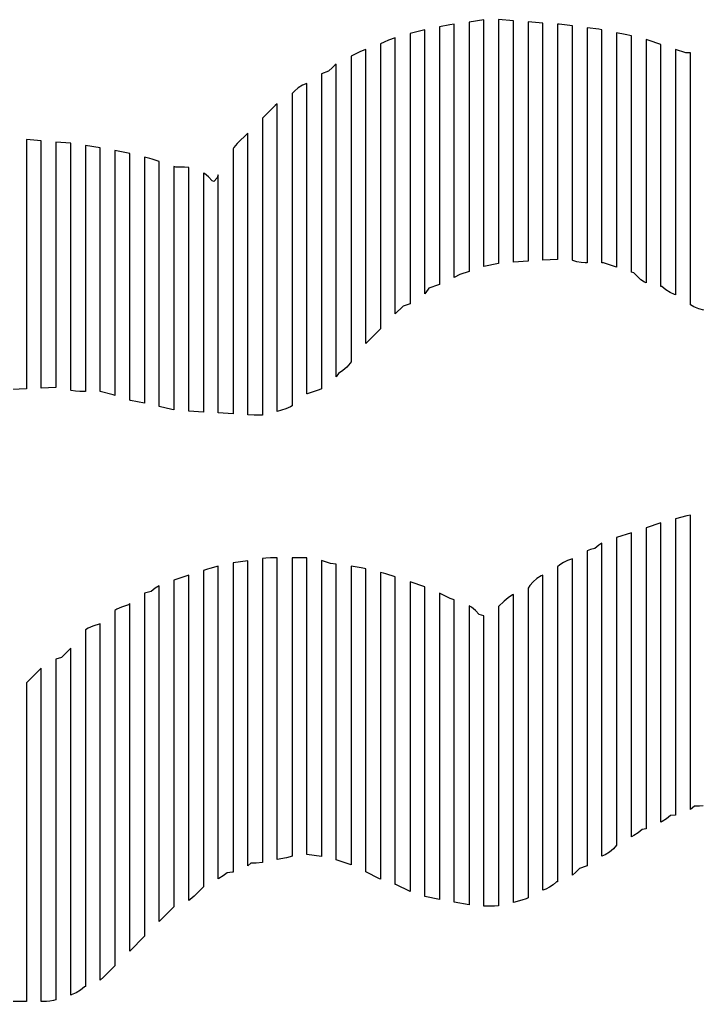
# Model space of a CAD drawing. Extents: x -6 to 1890, y -8 to 898.
# Drawn here: x 363.7 to 548.8, y 59.4 to 325.7 of the extents above; entities that cross this region are included whole.
import ezdxf

# ---------------------------------------------------------------- set-up
doc = ezdxf.new("R2010")
doc.units = 0
doc.layers.add('PECAS_2D', color=3, linetype='Continuous')

msp = doc.modelspace()

# ---------------------------------------------------------------- linework, layer by layer
at = {"layer": 'PECAS_2D'}
for points in [[(549.245, 246.945), (547.847, 247.278), (546.511, 247.831), (545.578, 248.405), (545.578, 253.563), (545.578, 254.852), (545.578, 256.141), (545.578, 257.431), (545.578, 258.72), (545.578, 260.009), (545.578, 261.298), (545.578, 294.821), (545.578, 296.111), (545.578, 297.4), (545.578, 298.689), (545.578, 299.979), (545.578, 301.268), (545.578, 302.557), (545.578, 303.846), (545.578, 305.136), (545.578, 306.425), (545.578, 307.715), (545.578, 309.004), (545.578, 310.293), (545.578, 311.583), (545.578, 316.74), (544.372, 316.74), (541.578, 317.671), (541.578, 313.755), (541.578, 312.449), (541.578, 311.144), (541.578, 309.838), (541.578, 308.533), (541.578, 307.227), (541.578, 305.922), (541.578, 304.616), (541.578, 303.311), (541.578, 302.005), (541.578, 300.7), (541.578, 299.394), (541.578, 298.089), (541.578, 296.783), (541.578, 295.478), (541.578, 262.84), (541.578, 261.535), (541.578, 260.229), (541.578, 258.924), (541.578, 257.618), (541.578, 256.313), (541.578, 255.007), (541.578, 251.091), (541.31, 251.18), (540.051, 251.708), (538.88, 252.422), (537.834, 253.298), (537.578, 253.308), (537.578, 257.172), (537.578, 258.461), (537.578, 259.749), (537.578, 261.037), (537.578, 262.325), (537.578, 264.901), (537.578, 297.106), (537.578, 298.394), (537.578, 299.682), (537.578, 300.97), (537.578, 302.258), (537.578, 304.835), (537.578, 306.123), (537.578, 307.411), (537.578, 308.699), (537.578, 309.987), (537.578, 311.275), (537.578, 312.564), (537.578, 313.852), (537.578, 315.14), (537.578, 319.004), (534.139, 320.151), (533.578, 320.314), (533.578, 316.432), (533.578, 315.138), (533.578, 313.844), (533.578, 312.55), (533.578, 311.256), (533.578, 309.962), (533.578, 308.668), (533.578, 307.374), (533.578, 306.08), (533.578, 304.786), (533.578, 303.492), (533.578, 302.198), (533.578, 300.904), (533.578, 299.61), (533.578, 298.316), (533.578, 265.965), (533.578, 264.671), (533.578, 263.377), (533.578, 262.083), (533.578, 260.789), (533.578, 259.495), (533.578, 258.201), (533.578, 254.319), (533.163, 254.525), (532.171, 255.189), (531.29, 255.964), (530.224, 257.03), (529.578, 257.245), (529.578, 259.808), (529.578, 261.09), (529.578, 262.371), (529.578, 263.653), (529.578, 264.934), (529.578, 266.215), (529.578, 267.497), (529.578, 299.534), (529.578, 300.815), (529.578, 302.097), (529.578, 303.378), (529.578, 304.66), (529.578, 305.941), (529.578, 307.222), (529.578, 308.504), (529.578, 309.785), (529.578, 311.067), (529.578, 312.348), (529.578, 313.63), (529.578, 314.911), (529.578, 316.193), (529.578, 317.474), (529.578, 321.319), (527.876, 321.734), (525.578, 322.193), (525.578, 317), (525.578, 315.702), (525.578, 314.404), (525.578, 313.105), (525.578, 311.807), (525.578, 310.509), (525.578, 309.211), (525.578, 307.912), (525.578, 306.614), (525.578, 305.316), (525.578, 304.018), (525.578, 302.719), (525.578, 301.421), (525.578, 267.666), (525.578, 266.368), (525.578, 265.07), (525.578, 263.772), (525.578, 262.473), (525.578, 261.175), (525.578, 258.579), (522.029, 259.762), (521.578, 259.762), (521.578, 262.342), (521.578, 263.633), (521.578, 264.923), (521.578, 266.214), (521.578, 267.504), (521.578, 268.795), (521.578, 272.666), (521.578, 302.346), (521.578, 303.637), (521.578, 304.927), (521.578, 306.217), (521.578, 307.508), (521.578, 308.798), (521.578, 310.089), (521.578, 311.379), (521.578, 312.67), (521.578, 313.96), (521.578, 315.25), (521.578, 316.541), (521.578, 317.831), (521.578, 319.122), (521.578, 322.993), (520.757, 323.133), (517.578, 323.53), (517.578, 319.626), (517.578, 318.324), (517.578, 317.023), (517.578, 315.722), (517.578, 314.42), (517.578, 313.119), (517.578, 311.817), (517.578, 310.516), (517.578, 309.215), (517.578, 307.913), (517.578, 306.612), (517.578, 305.31), (517.578, 304.009), (517.578, 302.708), (517.578, 268.871), (517.578, 267.57), (517.578, 266.269), (517.578, 264.967), (517.578, 263.666), (517.578, 259.762), (517.043, 259.762), (515.921, 259.831), (514.808, 260.04), (513.729, 260.386), (513.578, 260.456), (513.578, 264.349), (513.578, 265.646), (513.578, 266.944), (513.578, 268.241), (513.578, 269.538), (513.578, 270.836), (513.578, 303.271), (513.578, 304.569), (513.578, 305.866), (513.578, 307.164), (513.578, 308.461), (513.578, 309.758), (513.578, 311.056), (513.578, 312.353), (513.578, 313.651), (513.578, 314.948), (513.578, 316.245), (513.578, 317.543), (513.578, 318.84), (513.578, 320.138), (513.578, 324.03), (509.985, 324.469), (509.578, 324.5), (509.578, 320.592), (509.578, 319.29), (509.578, 317.987), (509.578, 316.685), (509.578, 315.382), (509.578, 314.08), (509.578, 312.777), (509.578, 311.475), (509.578, 310.172), (509.578, 308.869), (509.578, 307.567), (509.578, 306.264), (509.578, 304.962), (509.578, 303.659), (509.578, 271.096), (509.578, 269.793), (509.578, 268.491), (509.578, 267.188), (509.578, 265.886), (509.578, 264.583), (509.578, 260.675), (505.578, 260.44), (505.578, 264.302), (505.578, 265.589), (505.578, 266.877), (505.578, 268.164), (505.578, 269.452), (505.578, 270.739), (505.578, 302.923), (505.578, 304.21), (505.578, 305.497), (505.578, 306.785), (505.578, 308.072), (505.578, 309.359), (505.578, 310.647), (505.578, 311.934), (505.578, 313.222), (505.578, 314.509), (505.578, 315.796), (505.578, 317.084), (505.578, 318.371), (505.578, 319.658), (505.578, 324.808), (501.578, 325.115), (501.578, 319.923), (501.578, 318.624), (501.578, 317.326), (501.578, 316.028), (501.578, 314.73), (501.578, 313.431), (501.578, 312.133), (501.578, 310.835), (501.578, 309.537), (501.578, 308.239), (501.578, 306.94), (501.578, 305.642), (501.578, 304.344), (501.578, 303.046), (501.578, 270.59), (501.578, 269.292), (501.578, 267.994), (501.578, 266.696), (501.578, 265.398), (501.578, 260.205), (497.578, 259.969), (497.578, 265.103), (497.578, 266.386), (497.578, 267.67), (497.578, 268.953), (497.578, 270.237), (497.578, 271.52), (497.578, 303.605), (497.578, 304.889), (497.578, 306.172), (497.578, 308.739), (497.578, 310.022), (497.578, 311.306), (497.578, 312.589), (497.578, 313.872), (497.578, 315.156), (497.578, 316.439), (497.578, 317.723), (497.578, 319.006), (497.578, 320.289), (497.578, 325.423), (493.578, 325.731), (493.578, 320.539), (493.578, 319.242), (493.578, 317.944), (493.578, 316.646), (493.578, 315.348), (493.578, 314.05), (493.578, 312.753), (493.578, 311.455), (493.578, 310.157), (493.578, 308.859), (493.578, 307.561), (493.578, 306.263), (493.578, 304.966), (493.578, 303.668), (493.578, 269.924), (493.578, 268.627), (493.578, 267.329), (493.578, 266.031), (493.578, 264.733), (493.578, 263.435), (493.578, 259.542), (489.578, 258.732), (489.578, 262.592), (489.578, 263.879), (489.578, 265.166), (489.578, 266.453), (489.578, 267.74), (489.578, 269.027), (489.578, 271.601), (489.578, 303.773), (489.578, 305.06), (489.578, 306.347), (489.578, 307.634), (489.578, 308.921), (489.578, 310.207), (489.578, 311.494), (489.578, 312.781), (489.578, 314.068), (489.578, 315.355), (489.578, 316.642), (489.578, 317.929), (489.578, 319.216), (489.578, 320.503), (489.578, 325.65), (485.578, 325.079), (485.578, 319.873), (485.578, 318.571), (485.578, 317.269), (485.578, 315.968), (485.578, 314.666), (485.578, 313.365), (485.578, 312.063), (485.578, 310.762), (485.578, 309.46), (485.578, 308.159), (485.578, 306.857), (485.578, 305.556), (485.578, 304.254), (485.578, 302.952), (485.578, 301.651), (485.578, 267.811), (485.578, 266.509), (485.578, 265.208), (485.578, 263.906), (485.578, 262.605), (485.578, 261.303), (485.578, 257.398), (483.048, 256.555), (481.578, 255.82), (481.578, 261.004), (481.578, 262.3), (481.578, 263.596), (481.578, 264.892), (481.578, 266.188), (481.578, 268.78), (481.578, 302.476), (481.578, 303.772), (481.578, 305.068), (481.578, 306.363), (481.578, 307.659), (481.578, 308.955), (481.578, 310.251), (481.578, 311.547), (481.578, 312.843), (481.578, 314.139), (481.578, 315.435), (481.578, 316.731), (481.578, 318.027), (481.578, 319.323), (481.578, 324.507), (480.358, 324.319), (477.578, 323.763), (477.578, 318.587), (477.578, 317.294), (477.578, 316), (477.578, 314.706), (477.578, 313.412), (477.578, 312.118), (477.578, 310.824), (477.578, 309.531), (477.578, 308.237), (477.578, 306.943), (477.578, 305.649), (477.578, 304.355), (477.578, 303.061), (477.578, 301.768), (477.578, 300.474), (477.578, 265.54), (477.578, 264.246), (477.578, 262.952), (477.578, 261.658), (477.578, 260.365), (477.578, 259.071), (477.578, 253.895), (477.264, 253.765), (474.629, 252.887), (473.898, 251.75), (473.578, 251.387), (473.578, 256.592), (473.578, 257.893), (473.578, 259.194), (473.578, 260.496), (473.578, 261.797), (473.578, 263.098), (473.578, 299.533), (473.578, 300.834), (473.578, 302.135), (473.578, 303.436), (473.578, 304.738), (473.578, 306.039), (473.578, 307.34), (473.578, 308.641), (473.578, 309.943), (473.578, 311.244), (473.578, 312.545), (473.578, 313.846), (473.578, 315.148), (473.578, 316.449), (473.578, 317.75), (473.578, 322.955), (469.578, 321.958), (469.578, 315.525), (469.578, 314.238), (469.578, 312.952), (469.578, 311.665), (469.578, 310.379), (469.578, 307.806), (469.578, 306.519), (469.578, 305.232), (469.578, 303.946), (469.578, 302.659), (469.578, 301.373), (469.578, 300.086), (469.578, 298.8), (469.578, 260.203), (469.578, 258.916), (469.578, 257.63), (469.578, 256.343), (469.578, 255.057), (469.578, 253.77), (469.578, 248.624), (467.669, 247.982), (465.578, 245.891), (465.578, 251.054), (465.578, 252.345), (465.578, 253.636), (465.578, 254.927), (465.578, 256.218), (465.578, 257.508), (465.578, 297.524), (465.578, 298.815), (465.578, 300.106), (465.578, 301.397), (465.578, 302.687), (465.578, 303.978), (465.578, 305.269), (465.578, 306.56), (465.578, 307.851), (465.578, 309.141), (465.578, 310.432), (465.578, 311.723), (465.578, 313.014), (465.578, 314.305), (465.578, 320.759), (463.753, 320.151), (462.561, 319.657), (461.578, 319.165), (461.578, 312.726), (461.578, 311.438), (461.578, 310.15), (461.578, 308.862), (461.578, 307.574), (461.578, 306.286), (461.578, 304.998), (461.578, 303.71), (461.578, 302.423), (461.578, 301.135), (461.578, 299.847), (461.578, 298.559), (461.578, 297.271), (461.578, 295.983), (461.578, 294.695), (461.578, 254.77), (461.578, 253.482), (461.578, 252.194), (461.578, 250.906), (461.578, 249.618), (461.578, 248.331), (461.578, 247.043), (461.578, 241.891), (457.578, 237.891), (457.578, 243.037), (457.578, 244.324), (457.578, 245.611), (457.578, 246.897), (457.578, 248.184), (457.578, 249.471), (457.578, 250.757), (457.578, 293.216), (457.578, 294.502), (457.578, 295.789), (457.578, 297.075), (457.578, 298.362), (457.578, 299.649), (457.578, 300.935), (457.578, 302.222), (457.578, 303.509), (457.578, 304.795), (457.578, 306.082), (457.578, 307.368), (457.578, 308.655), (457.578, 311.228), (457.578, 317.661), (457.29, 317.565), (456.098, 317.072), (453.578, 315.812), (453.578, 309.336), (453.578, 308.041), (453.578, 306.745), (453.578, 305.45), (453.578, 304.155), (453.578, 302.86), (453.578, 301.565), (453.578, 300.27), (453.578, 298.974), (453.578, 297.679), (453.578, 296.384), (453.578, 295.089), (453.578, 293.794), (453.578, 292.499), (453.578, 291.203), (453.578, 247.168), (453.578, 245.873), (453.578, 244.577), (453.578, 243.282), (453.578, 241.987), (453.578, 240.692), (453.578, 239.397), (453.578, 232.921), (453.357, 232.554), (452.434, 231.455), (451.349, 230.514), (450.146, 229.764), (449.578, 228.849), (449.578, 235.273), (449.578, 236.558), (449.578, 237.842), (449.578, 239.127), (449.578, 240.412), (449.578, 241.697), (449.578, 242.981), (449.578, 287.947), (449.578, 289.232), (449.578, 290.517), (449.578, 291.802), (449.578, 293.086), (449.578, 294.371), (449.578, 295.656), (449.578, 296.941), (449.578, 298.225), (449.578, 299.51), (449.578, 300.795), (449.578, 302.08), (449.578, 303.364), (449.578, 304.649), (449.578, 305.934), (449.578, 307.219), (449.578, 313.642), (449.288, 313.433), (448.563, 312.782), (447.497, 311.716), (445.578, 311.07), (445.578, 304.595), (445.578, 303.3), (445.578, 302.004), (445.578, 300.709), (445.578, 299.414), (445.578, 298.119), (445.578, 296.824), (445.578, 295.529), (445.578, 294.234), (445.578, 292.939), (445.578, 291.644), (445.578, 290.348), (445.578, 289.053), (445.578, 287.758), (445.578, 286.463), (445.578, 285.168), (445.578, 238.544), (445.578, 237.248), (445.578, 235.953), (445.578, 234.658), (445.578, 233.363), (445.578, 232.068), (445.578, 230.773), (445.578, 225.592), (444.949, 225.328), (441.685, 224.24), (441.578, 224.187), (441.578, 228.075), (441.578, 229.371), (441.578, 230.667), (441.578, 231.964), (441.578, 233.26), (441.578, 234.556), (441.578, 282.514), (441.578, 283.81), (441.578, 285.106), (441.578, 286.402), (441.578, 287.698), (441.578, 288.994), (441.578, 290.291), (441.578, 291.587), (441.578, 292.883), (441.578, 294.179), (441.578, 295.475), (441.578, 296.771), (441.578, 298.068), (441.578, 299.364), (441.578, 300.66), (441.578, 301.956), (441.578, 308.437), (440.447, 307.952), (439.269, 307.218), (438.222, 306.319), (437.578, 305.675), (437.578, 299.157), (437.578, 297.853), (437.578, 296.55), (437.578, 295.246), (437.578, 293.942), (437.578, 292.639), (437.578, 291.335), (437.578, 290.032), (437.578, 288.728), (437.578, 287.424), (437.578, 286.121), (437.578, 284.817), (437.578, 283.514), (437.578, 282.21), (437.578, 280.906), (437.578, 279.603), (437.578, 278.299), (437.578, 232.673), (437.578, 231.369), (437.578, 230.065), (437.578, 228.762), (437.578, 227.458), (437.578, 226.155), (437.578, 220.94), (437.193, 220.702), (435.901, 220.158), (433.578, 219.383), (433.578, 223.239), (433.578, 224.524), (433.578, 225.809), (433.578, 227.094), (433.578, 228.379), (433.578, 229.664), (433.578, 230.949), (433.578, 274.642), (433.578, 275.927), (433.578, 277.212), (433.578, 278.497), (433.578, 279.782), (433.578, 281.068), (433.578, 282.353), (433.578, 283.638), (433.578, 284.923), (433.578, 286.208), (433.578, 287.493), (433.578, 288.778), (433.578, 290.063), (433.578, 291.348), (433.578, 292.633), (433.578, 293.918), (433.578, 295.203), (433.578, 302.914), (433.051, 302.441), (429.578, 298.968), (429.578, 291.173), (429.578, 289.874), (429.578, 288.574), (429.578, 287.275), (429.578, 285.976), (429.578, 284.677), (429.578, 283.378), (429.578, 282.079), (429.578, 280.78), (429.578, 279.481), (429.578, 278.181), (429.578, 276.882), (429.578, 275.583), (429.578, 274.284), (429.578, 272.985), (429.578, 271.686), (429.578, 270.387), (429.578, 228.814), (429.578, 227.515), (429.578, 226.216), (429.578, 224.917), (429.578, 223.618), (429.578, 222.319), (429.578, 218.421), (429.145, 218.398), (427.853, 218.398), (427.285, 218.416), (425.578, 218.522), (425.578, 222.409), (425.578, 223.705), (425.578, 225.001), (425.578, 226.296), (425.578, 227.592), (425.578, 265.167), (425.578, 266.463), (425.578, 267.758), (425.578, 269.054), (425.578, 270.35), (425.578, 271.645), (425.578, 272.941), (425.578, 274.237), (425.578, 275.532), (425.578, 276.828), (425.578, 278.124), (425.578, 279.419), (425.578, 280.715), (425.578, 282.011), (425.578, 283.306), (425.578, 284.602), (425.578, 285.898), (425.578, 287.193), (425.578, 294.968), (422.711, 292.1), (421.811, 291.053), (421.578, 290.678), (421.578, 281.69), (421.578, 280.406), (421.578, 279.122), (421.578, 277.838), (421.578, 276.554), (421.578, 275.27), (421.578, 273.986), (421.578, 272.702), (421.578, 271.418), (421.578, 270.134), (421.578, 268.85), (421.578, 267.566), (421.578, 266.282), (421.578, 264.998), (421.578, 263.714), (421.578, 262.43), (421.578, 261.146), (421.578, 259.862), (421.578, 227.761), (421.578, 226.477), (421.578, 225.193), (421.578, 223.909), (421.578, 222.625), (421.578, 218.772), (417.578, 219.022), (417.578, 221.606), (417.578, 222.898), (417.578, 224.19), (417.578, 225.482), (417.578, 226.774), (417.578, 228.066), (417.578, 257.78), (417.578, 259.072), (417.578, 260.364), (417.578, 261.656), (417.578, 262.948), (417.578, 264.24), (417.578, 265.531), (417.578, 266.823), (417.578, 268.115), (417.578, 269.407), (417.578, 270.699), (417.578, 271.991), (417.578, 273.283), (417.578, 274.575), (417.578, 275.867), (417.578, 277.159), (417.578, 283.618), (417.314, 282.825), (416.346, 281.858), (415.964, 281.986), (414.898, 283.052), (413.827, 283.969), (413.578, 284.122), (413.578, 277.637), (413.578, 276.34), (413.578, 275.043), (413.578, 273.746), (413.578, 272.449), (413.578, 271.152), (413.578, 269.855), (413.578, 268.558), (413.578, 267.261), (413.578, 265.964), (413.578, 264.667), (413.578, 263.37), (413.578, 262.073), (413.578, 260.776), (413.578, 259.479), (413.578, 228.351), (413.578, 227.054), (413.578, 225.757), (413.578, 224.46), (413.578, 223.163), (413.578, 221.866), (413.578, 219.272), (409.578, 219.522), (409.578, 222.115), (409.578, 223.411), (409.578, 224.707), (409.578, 226.004), (409.578, 227.3), (409.578, 228.596), (409.578, 261.002), (409.578, 262.298), (409.578, 263.595), (409.578, 264.891), (409.578, 266.187), (409.578, 267.483), (409.578, 268.779), (409.578, 270.076), (409.578, 271.372), (409.578, 272.668), (409.578, 273.964), (409.578, 275.261), (409.578, 276.557), (409.578, 277.853), (409.578, 279.149), (409.578, 285.631), (408.463, 285.717), (406.062, 285.717), (405.578, 285.879), (405.578, 280.701), (405.578, 279.407), (405.578, 278.113), (405.578, 276.818), (405.578, 275.524), (405.578, 274.23), (405.578, 272.935), (405.578, 271.641), (405.578, 270.347), (405.578, 269.052), (405.578, 267.758), (405.578, 266.464), (405.578, 265.169), (405.578, 263.875), (405.578, 262.58), (405.578, 230.222), (405.578, 228.928), (405.578, 227.633), (405.578, 226.339), (405.578, 225.045), (405.578, 223.75), (405.578, 222.456), (405.578, 219.867), (404.964, 219.962), (401.578, 220.809), (401.578, 223.413), (401.578, 224.715), (401.578, 226.017), (401.578, 227.319), (401.578, 228.621), (401.578, 229.923), (401.578, 231.225), (401.578, 263.776), (401.578, 265.078), (401.578, 266.38), (401.578, 267.682), (401.578, 268.984), (401.578, 270.286), (401.578, 271.588), (401.578, 272.89), (401.578, 274.192), (401.578, 275.494), (401.578, 276.796), (401.578, 278.098), (401.578, 279.4), (401.578, 280.702), (401.578, 282.004), (401.578, 287.212), (399.708, 287.835), (399.037, 288.031), (397.578, 288.395), (397.578, 283.264), (397.578, 281.981), (397.578, 280.698), (397.578, 279.416), (397.578, 278.133), (397.578, 276.85), (397.578, 275.567), (397.578, 274.284), (397.578, 273.001), (397.578, 271.718), (397.578, 270.436), (397.578, 269.153), (397.578, 267.87), (397.578, 266.587), (397.578, 265.304), (397.578, 264.021), (397.578, 230.667), (397.578, 229.385), (397.578, 228.102), (397.578, 226.819), (397.578, 225.536), (397.578, 224.253), (397.578, 221.688), (393.753, 222.453), (393.578, 222.499), (393.578, 225.072), (393.578, 226.358), (393.578, 227.644), (393.578, 228.931), (393.578, 230.217), (393.578, 231.503), (393.578, 264.948), (393.578, 266.234), (393.578, 267.521), (393.578, 268.807), (393.578, 270.093), (393.578, 271.38), (393.578, 272.666), (393.578, 273.952), (393.578, 275.239), (393.578, 276.525), (393.578, 277.811), (393.578, 279.098), (393.578, 280.384), (393.578, 281.67), (393.578, 282.957), (393.578, 284.243), (393.578, 289.388), (389.578, 290.192), (389.578, 284.982), (389.578, 283.68), (389.578, 282.377), (389.578, 281.075), (389.578, 279.772), (389.578, 278.47), (389.578, 277.168), (389.578, 275.865), (389.578, 274.563), (389.578, 273.261), (389.578, 271.958), (389.578, 270.656), (389.578, 269.353), (389.578, 268.051), (389.578, 266.749), (389.578, 265.446), (389.578, 232.887), (389.578, 231.584), (389.578, 230.282), (389.578, 228.98), (389.578, 227.677), (389.578, 226.375), (389.578, 223.77), (389.113, 223.925), (385.578, 224.809), (385.578, 227.403), (385.578, 228.699), (385.578, 229.996), (385.578, 231.293), (385.578, 232.59), (385.578, 233.887), (385.578, 241.668), (385.578, 267.606), (385.578, 268.903), (385.578, 270.2), (385.578, 271.496), (385.578, 272.793), (385.578, 274.09), (385.578, 275.387), (385.578, 276.684), (385.578, 277.981), (385.578, 279.278), (385.578, 280.575), (385.578, 281.871), (385.578, 283.168), (385.578, 284.465), (385.578, 285.762), (385.578, 287.059), (385.578, 290.95), (381.578, 291.616), (381.578, 287.765), (381.578, 286.481), (381.578, 285.197), (381.578, 283.914), (381.578, 282.63), (381.578, 281.346), (381.578, 280.062), (381.578, 278.779), (381.578, 277.495), (381.578, 276.211), (381.578, 274.927), (381.578, 273.644), (381.578, 272.36), (381.578, 271.076), (381.578, 269.792), (381.578, 268.509), (381.578, 235.131), (381.578, 233.847), (381.578, 232.564), (381.578, 231.28), (381.578, 229.996), (381.578, 228.712), (381.578, 224.861), (380.026, 224.861), (378.879, 224.934), (377.741, 225.153), (377.578, 225.206), (377.578, 229.071), (377.578, 230.36), (377.578, 231.648), (377.578, 232.936), (377.578, 234.225), (377.578, 235.513), (377.578, 269.01), (377.578, 270.298), (377.578, 271.587), (377.578, 272.875), (377.578, 274.163), (377.578, 275.452), (377.578, 276.74), (377.578, 278.029), (377.578, 279.317), (377.578, 280.605), (377.578, 281.894), (377.578, 283.182), (377.578, 284.47), (377.578, 285.759), (377.578, 287.047), (377.578, 288.335), (377.578, 292.2), (373.578, 292.534), (373.578, 288.615), (373.578, 287.309), (373.578, 286.003), (373.578, 284.697), (373.578, 283.391), (373.578, 282.085), (373.578, 280.779), (373.578, 279.472), (373.578, 278.166), (373.578, 276.86), (373.578, 275.554), (373.578, 274.248), (373.578, 272.942), (373.578, 271.636), (373.578, 270.329), (373.578, 269.023), (373.578, 236.37), (373.578, 235.064), (373.578, 233.758), (373.578, 232.452), (373.578, 231.145), (373.578, 229.839), (373.578, 225.921), (369.578, 225.747), (369.578, 229.619), (369.578, 230.91), (369.578, 232.201), (369.578, 233.492), (369.578, 234.782), (369.578, 236.073), (369.578, 268.342), (369.578, 269.633), (369.578, 270.924), (369.578, 272.215), (369.578, 273.505), (369.578, 274.796), (369.578, 276.087), (369.578, 277.378), (369.578, 278.669), (369.578, 279.959), (369.578, 281.25), (369.578, 282.541), (369.578, 283.832), (369.578, 285.122), (369.578, 286.413), (369.578, 287.704), (369.578, 288.995), (369.578, 292.867), (365.578, 293.2), (365.578, 289.299), (365.578, 287.998), (365.578, 286.698), (365.578, 285.397), (365.578, 284.097), (365.578, 282.796), (365.578, 281.496), (365.578, 280.195), (365.578, 278.895), (365.578, 277.594), (365.578, 276.294), (365.578, 274.993), (365.578, 273.693), (365.578, 272.392), (365.578, 271.091), (365.578, 269.791), (365.578, 235.977), (365.578, 234.677), (365.578, 233.376), (365.578, 232.076), (365.578, 230.775), (365.578, 229.475), (365.578, 225.573), (361.578, 225.399)], [(549.039, 112.456), (548.065, 112.404), (546.663, 112.404), (545.578, 111.501), (545.578, 115.361), (545.578, 116.648), (545.578, 117.935), (545.578, 119.222), (545.578, 120.509), (545.578, 121.795), (545.578, 159.113), (545.578, 160.4), (545.578, 161.686), (545.578, 162.973), (545.578, 165.547), (545.578, 168.121), (545.578, 170.694), (545.578, 173.268), (545.578, 175.841), (545.578, 178.415), (545.578, 179.702), (545.578, 180.989), (545.578, 182.275), (545.578, 183.562), (545.578, 184.849), (545.578, 191.283), (544.566, 191.085), (541.578, 190.338), (541.578, 183.852), (541.578, 182.555), (541.578, 181.258), (541.578, 178.664), (541.578, 176.07), (541.578, 174.772), (541.578, 172.178), (541.578, 169.584), (541.578, 166.99), (541.578, 164.395), (541.578, 161.801), (541.578, 160.504), (541.578, 159.207), (541.578, 157.91), (541.578, 156.613), (541.578, 121.59), (541.578, 120.293), (541.578, 118.996), (541.578, 117.699), (541.578, 116.401), (541.578, 115.104), (541.578, 113.807), (541.578, 109.916), (540.2, 109.819), (539.121, 108.918), (537.916, 108.194), (537.578, 108.025), (537.578, 111.891), (537.578, 113.18), (537.578, 114.469), (537.578, 115.757), (537.578, 117.046), (537.578, 118.335), (537.578, 119.624), (537.578, 155.708), (537.578, 156.997), (537.578, 158.285), (537.578, 159.574), (537.578, 160.863), (537.578, 163.44), (537.578, 166.018), (537.578, 168.595), (537.578, 171.173), (537.578, 173.75), (537.578, 176.328), (537.578, 178.905), (537.578, 181.482), (537.578, 182.771), (537.578, 189.215), (533.578, 187.882), (533.578, 181.402), (533.578, 180.107), (533.578, 178.811), (533.578, 176.219), (533.578, 173.628), (533.578, 171.036), (533.578, 168.444), (533.578, 165.853), (533.578, 163.261), (533.578, 159.374), (533.578, 158.078), (533.578, 156.782), (533.578, 155.486), (533.578, 116.612), (533.578, 115.316), (533.578, 114.02), (533.578, 112.724), (533.578, 111.428), (533.578, 110.133), (533.578, 106.245), (532.526, 106.021), (531.461, 105.109), (530.261, 104.367), (529.578, 104.079), (529.578, 107.945), (529.578, 109.234), (529.578, 110.522), (529.578, 111.811), (529.578, 113.099), (529.578, 114.388), (529.578, 115.677), (529.578, 153.045), (529.578, 154.334), (529.578, 155.622), (529.578, 156.911), (529.578, 158.2), (529.578, 159.488), (529.578, 162.065), (529.578, 164.642), (529.578, 167.22), (529.578, 169.797), (529.578, 172.374), (529.578, 174.951), (529.578, 177.528), (529.578, 178.817), (529.578, 180.105), (529.578, 186.548), (525.578, 185.215), (525.578, 178.697), (525.578, 177.393), (525.578, 176.089), (525.578, 174.786), (525.578, 172.178), (525.578, 169.571), (525.578, 166.964), (525.578, 164.357), (525.578, 161.749), (525.578, 159.142), (525.578, 157.838), (525.578, 156.535), (525.578, 155.231), (525.578, 153.927), (525.578, 152.624), (525.578, 113.514), (525.578, 112.211), (525.578, 110.907), (525.578, 109.603), (525.578, 108.3), (525.578, 106.996), (525.578, 101.782), (524.713, 100.794), (523.667, 99.911), (522.507, 99.198), (521.578, 98.802), (521.578, 103.946), (521.578, 105.232), (521.578, 106.517), (521.578, 107.803), (521.578, 109.089), (521.578, 110.375), (521.578, 150.237), (521.578, 151.523), (521.578, 152.809), (521.578, 154.095), (521.578, 155.381), (521.578, 156.667), (521.578, 159.238), (521.578, 161.81), (521.578, 164.382), (521.578, 166.954), (521.578, 169.525), (521.578, 170.811), (521.578, 173.383), (521.578, 175.955), (521.578, 177.241), (521.578, 183.67), (520.721, 183.14), (519.647, 182.219), (518.508, 181.983), (517.578, 181.661), (517.578, 175.184), (517.578, 173.889), (517.578, 172.593), (517.578, 170.003), (517.578, 167.412), (517.578, 164.821), (517.578, 162.23), (517.578, 159.64), (517.578, 157.049), (517.578, 154.458), (517.578, 153.163), (517.578, 151.867), (517.578, 150.572), (517.578, 149.277), (517.578, 147.981), (517.578, 107.824), (517.578, 106.529), (517.578, 105.234), (517.578, 103.938), (517.578, 102.643), (517.578, 101.348), (517.578, 96.166), (517.335, 96.067), (515.495, 95.454), (514.429, 94.388), (513.578, 93.639), (513.578, 98.839), (513.578, 100.139), (513.578, 101.44), (513.578, 102.74), (513.578, 104.04), (513.578, 105.34), (513.578, 145.644), (513.578, 146.944), (513.578, 148.244), (513.578, 149.544), (513.578, 150.845), (513.578, 152.145), (513.578, 154.745), (513.578, 157.345), (513.578, 159.945), (513.578, 162.546), (513.578, 165.146), (513.578, 167.746), (513.578, 170.346), (513.578, 171.647), (513.578, 172.947), (513.578, 179.447), (513.337, 179.397), (512.224, 179.012), (511.166, 178.484), (510.189, 177.826), (509.578, 177.289), (509.578, 170.818), (509.578, 169.524), (509.578, 168.23), (509.578, 165.642), (509.578, 163.053), (509.578, 160.465), (509.578, 157.877), (509.578, 155.289), (509.578, 152.7), (509.578, 150.112), (509.578, 148.818), (509.578, 147.524), (509.578, 146.23), (509.578, 144.935), (509.578, 143.641), (509.578, 102.229), (509.578, 100.935), (509.578, 99.641), (509.578, 98.347), (509.578, 97.053), (509.578, 95.758), (509.578, 91.876), (509.259, 91.802), (508.385, 91.034), (507.408, 90.376), (506.35, 89.848), (505.578, 89.581), (505.578, 93.465), (505.578, 94.76), (505.578, 96.054), (505.578, 97.349), (505.578, 98.644), (505.578, 99.938), (505.578, 140.074), (505.578, 141.369), (505.578, 142.663), (505.578, 143.958), (505.578, 145.253), (505.578, 146.547), (505.578, 147.842), (505.578, 150.431), (505.578, 153.021), (505.578, 155.61), (505.578, 158.2), (505.578, 160.789), (505.578, 163.378), (505.578, 164.673), (505.578, 165.968), (505.578, 167.262), (505.578, 168.557), (505.578, 175.031), (505.163, 174.857), (503.988, 174.143), (502.928, 173.255), (502.02, 172.223), (501.578, 171.535), (501.578, 165.068), (501.578, 163.775), (501.578, 162.482), (501.578, 159.895), (501.578, 157.308), (501.578, 154.721), (501.578, 152.134), (501.578, 149.548), (501.578, 146.961), (501.578, 144.374), (501.578, 143.081), (501.578, 141.787), (501.578, 140.494), (501.578, 139.2), (501.578, 137.907), (501.578, 99.105), (501.578, 97.812), (501.578, 96.518), (501.578, 95.225), (501.578, 93.932), (501.578, 92.638), (501.578, 91.345), (501.578, 87.465), (501.024, 87.199), (499.861, 86.823), (497.578, 86.253), (497.578, 90.107), (497.578, 91.391), (497.578, 92.676), (497.578, 93.961), (497.578, 95.245), (497.578, 96.53), (497.578, 135.069), (497.578, 136.354), (497.578, 137.638), (497.578, 138.923), (497.578, 140.208), (497.578, 141.492), (497.578, 144.062), (497.578, 146.631), (497.578, 149.2), (497.578, 151.77), (497.578, 154.339), (497.578, 156.908), (497.578, 158.193), (497.578, 159.477), (497.578, 160.762), (497.578, 162.047), (497.578, 169.755), (497.362, 169.663), (496.162, 168.922), (495.097, 168.01), (493.578, 166.491), (493.578, 158.761), (493.578, 157.473), (493.578, 156.184), (493.578, 154.896), (493.578, 152.319), (493.578, 149.743), (493.578, 147.166), (493.578, 144.589), (493.578, 142.013), (493.578, 139.436), (493.578, 138.148), (493.578, 136.859), (493.578, 135.571), (493.578, 132.994), (493.578, 96.921), (493.578, 95.633), (493.578, 94.345), (493.578, 93.056), (493.578, 91.768), (493.578, 90.48), (493.578, 89.191), (493.578, 85.326), (492.483, 85.259), (489.578, 85.259), (489.578, 89.129), (489.578, 90.419), (489.578, 91.709), (489.578, 92.999), (489.578, 94.289), (489.578, 95.579), (489.578, 130.409), (489.578, 131.699), (489.578, 132.989), (489.578, 134.279), (489.578, 135.569), (489.578, 136.859), (489.578, 139.439), (489.578, 142.019), (489.578, 144.599), (489.578, 151.049), (489.578, 152.339), (489.578, 153.629), (489.578, 156.209), (489.578, 157.499), (489.578, 163.949), (488.35, 164.358), (487.284, 165.424), (486.219, 166.337), (485.578, 166.733), (485.578, 160.297), (485.578, 159.01), (485.578, 156.435), (485.578, 153.861), (485.578, 151.286), (485.578, 148.712), (485.578, 146.137), (485.578, 143.563), (485.578, 140.989), (485.578, 135.84), (485.578, 134.552), (485.578, 133.265), (485.578, 131.978), (485.578, 130.691), (485.578, 129.404), (485.578, 94.649), (485.578, 93.361), (485.578, 92.074), (485.578, 90.787), (485.578, 89.5), (485.578, 88.213), (485.578, 85.638), (481.578, 86.305), (481.578, 88.909), (481.578, 90.211), (481.578, 91.513), (481.578, 92.816), (481.578, 94.118), (481.578, 96.722), (481.578, 131.879), (481.578, 133.182), (481.578, 134.484), (481.578, 135.786), (481.578, 137.088), (481.578, 139.692), (481.578, 142.296), (481.578, 144.901), (481.578, 147.505), (481.578, 150.109), (481.578, 152.714), (481.578, 155.318), (481.578, 157.922), (481.578, 160.526), (481.578, 161.828), (481.578, 168.339), (480.463, 168.711), (477.578, 170.153), (477.578, 163.659), (477.578, 162.36), (477.578, 159.762), (477.578, 157.165), (477.578, 154.567), (477.578, 151.969), (477.578, 149.371), (477.578, 146.774), (477.578, 144.176), (477.578, 141.578), (477.578, 138.981), (477.578, 137.682), (477.578, 136.383), (477.578, 135.084), (477.578, 133.785), (477.578, 132.486), (477.578, 96.118), (477.578, 94.819), (477.578, 93.52), (477.578, 92.221), (477.578, 90.922), (477.578, 89.624), (477.578, 87.026), (473.578, 87.826), (473.578, 90.412), (473.578, 91.705), (473.578, 92.998), (473.578, 94.291), (473.578, 95.584), (473.578, 96.877), (473.578, 135.665), (473.578, 136.958), (473.578, 138.251), (473.578, 139.544), (473.578, 140.837), (473.578, 143.423), (473.578, 146.009), (473.578, 148.594), (473.578, 151.18), (473.578, 153.766), (473.578, 156.352), (473.578, 158.938), (473.578, 161.524), (473.578, 164.11), (473.578, 165.403), (473.578, 166.696), (473.578, 171.868), (469.578, 173.201), (469.578, 168.03), (469.578, 166.737), (469.578, 164.152), (469.578, 161.566), (469.578, 158.981), (469.578, 156.396), (469.578, 153.81), (469.578, 151.225), (469.578, 148.639), (469.578, 146.054), (469.578, 143.468), (469.578, 142.176), (469.578, 140.883), (469.578, 139.59), (469.578, 138.298), (469.578, 137.005), (469.578, 98.224), (469.578, 96.931), (469.578, 95.638), (469.578, 94.345), (469.578, 93.053), (469.578, 91.76), (469.578, 89.175), (465.725, 91.101), (465.578, 91.15), (465.578, 93.756), (465.578, 95.059), (465.578, 96.362), (465.578, 97.664), (465.578, 98.967), (465.578, 100.27), (465.578, 101.573), (465.578, 139.357), (465.578, 140.659), (465.578, 141.962), (465.578, 143.265), (465.578, 145.871), (465.578, 148.477), (465.578, 151.082), (465.578, 153.688), (465.578, 156.294), (465.578, 158.9), (465.578, 161.505), (465.578, 164.111), (465.578, 166.717), (465.578, 168.02), (465.578, 169.323), (465.578, 174.534), (463.046, 175.378), (462.375, 175.574), (461.578, 175.773), (461.578, 170.572), (461.578, 169.271), (461.578, 166.671), (461.578, 164.07), (461.578, 161.47), (461.578, 158.869), (461.578, 156.269), (461.578, 153.668), (461.578, 151.068), (461.578, 148.467), (461.578, 145.866), (461.578, 144.566), (461.578, 143.266), (461.578, 141.966), (461.578, 140.665), (461.578, 102.957), (461.578, 101.657), (461.578, 100.356), (461.578, 99.056), (461.578, 97.756), (461.578, 96.456), (461.578, 95.155), (461.578, 92.555), (461.269, 92.683), (457.578, 94.528), (457.578, 97.098), (457.578, 98.383), (457.578, 99.669), (457.578, 100.954), (457.578, 102.239), (457.578, 103.524), (457.578, 104.809), (457.578, 106.094), (457.578, 142.076), (457.578, 143.361), (457.578, 144.646), (457.578, 145.931), (457.578, 148.501), (457.578, 151.071), (457.578, 153.642), (457.578, 157.497), (457.578, 160.067), (457.578, 162.637), (457.578, 165.207), (457.578, 167.777), (457.578, 170.348), (457.578, 171.633), (457.578, 176.773), (457.204, 176.866), (456.284, 177.046), (453.578, 177.433), (453.578, 172.291), (453.578, 171.005), (453.578, 168.434), (453.578, 165.863), (453.578, 163.292), (453.578, 160.721), (453.578, 158.15), (453.578, 155.579), (453.578, 153.007), (453.578, 150.436), (453.578, 147.865), (453.578, 146.58), (453.578, 145.294), (453.578, 144.008), (453.578, 141.437), (453.578, 106.727), (453.578, 105.442), (453.578, 104.156), (453.578, 102.87), (453.578, 101.585), (453.578, 100.299), (453.578, 99.014), (453.578, 96.443), (449.578, 97.776), (449.578, 100.364), (449.578, 101.658), (449.578, 102.952), (449.578, 104.246), (449.578, 105.54), (449.578, 106.834), (449.578, 108.128), (449.578, 143.066), (449.578, 144.36), (449.578, 145.654), (449.578, 146.948), (449.578, 148.242), (449.578, 150.83), (449.578, 153.418), (449.578, 156.006), (449.578, 158.594), (449.578, 161.182), (449.578, 163.77), (449.578, 166.358), (449.578, 168.946), (449.578, 171.534), (449.578, 172.828), (449.578, 178.005), (448.048, 178.223), (445.578, 179.047), (445.578, 173.863), (445.578, 172.567), (445.578, 169.975), (445.578, 167.383), (445.578, 164.791), (445.578, 162.2), (445.578, 159.608), (445.578, 157.016), (445.578, 154.424), (445.578, 151.832), (445.578, 149.24), (445.578, 147.945), (445.578, 146.649), (445.578, 145.353), (445.578, 144.057), (445.578, 142.761), (445.578, 107.771), (445.578, 106.475), (445.578, 105.179), (445.578, 103.884), (445.578, 102.588), (445.578, 101.292), (445.578, 98.7), (441.578, 99.271), (441.578, 101.867), (441.578, 103.164), (441.578, 104.462), (441.578, 105.759), (441.578, 107.057), (441.578, 108.355), (441.578, 144.688), (441.578, 145.985), (441.578, 147.283), (441.578, 148.581), (441.578, 151.176), (441.578, 153.771), (441.578, 156.366), (441.578, 158.961), (441.578, 161.557), (441.578, 164.152), (441.578, 166.747), (441.578, 169.342), (441.578, 171.937), (441.578, 173.235), (441.578, 179.723), (437.578, 179.723), (437.578, 173.301), (437.578, 172.017), (437.578, 169.448), (437.578, 166.879), (437.578, 164.31), (437.578, 161.742), (437.578, 159.173), (437.578, 156.604), (437.578, 154.035), (437.578, 151.466), (437.578, 148.898), (437.578, 147.613), (437.578, 146.329), (437.578, 145.044), (437.578, 143.76), (437.578, 109.081), (437.578, 107.797), (437.578, 106.512), (437.578, 105.228), (437.578, 103.944), (437.578, 102.659), (437.578, 98.806), (437.103, 98.623), (436.1, 98.362), (433.578, 97.858), (433.578, 101.756), (433.578, 103.055), (433.578, 104.355), (433.578, 105.654), (433.578, 106.954), (433.578, 108.253), (433.578, 144.638), (433.578, 145.937), (433.578, 147.237), (433.578, 148.536), (433.578, 151.135), (433.578, 153.734), (433.578, 156.333), (433.578, 158.932), (433.578, 161.531), (433.578, 164.13), (433.578, 166.729), (433.578, 169.328), (433.578, 171.926), (433.578, 173.226), (433.578, 179.723), (431.73, 179.723), (430.444, 179.632), (429.578, 179.508), (429.578, 173.067), (429.578, 171.779), (429.578, 169.202), (429.578, 166.626), (429.578, 164.05), (429.578, 161.473), (429.578, 157.609), (429.578, 155.032), (429.578, 152.456), (429.578, 149.88), (429.578, 147.303), (429.578, 146.015), (429.578, 144.727), (429.578, 143.439), (429.578, 107.369), (429.578, 106.081), (429.578, 104.793), (429.578, 103.504), (429.578, 102.216), (429.578, 100.928), (429.578, 97.063), (427.853, 96.893), (426.451, 96.893), (425.578, 96.163), (425.578, 100.043), (425.578, 101.336), (425.578, 102.63), (425.578, 103.923), (425.578, 105.216), (425.578, 106.51), (425.578, 142.723), (425.578, 144.016), (425.578, 145.31), (425.578, 146.603), (425.578, 147.896), (425.578, 150.483), (425.578, 153.07), (425.578, 155.657), (425.578, 158.243), (425.578, 160.83), (425.578, 163.417), (425.578, 166.003), (425.578, 168.59), (425.578, 171.177), (425.578, 172.47), (425.578, 178.937), (421.578, 178.365), (421.578, 171.909), (421.578, 170.618), (421.578, 168.035), (421.578, 165.453), (421.578, 162.871), (421.578, 160.288), (421.578, 157.706), (421.578, 155.123), (421.578, 152.541), (421.578, 149.958), (421.578, 147.376), (421.578, 146.085), (421.578, 144.794), (421.578, 143.502), (421.578, 142.211), (421.578, 104.766), (421.578, 103.475), (421.578, 102.183), (421.578, 100.892), (421.578, 99.601), (421.578, 98.31), (421.578, 94.436), (421.481, 94.413), (419.987, 94.307), (418.942, 93.431), (417.77, 92.717), (417.578, 92.636), (417.578, 96.491), (417.578, 97.775), (417.578, 99.06), (417.578, 100.345), (417.578, 101.63), (417.578, 102.915), (417.578, 104.199), (417.578, 141.459), (417.578, 142.744), (417.578, 144.029), (417.578, 145.314), (417.578, 146.599), (417.578, 149.168), (417.578, 153.023), (417.578, 155.593), (417.578, 158.162), (417.578, 160.732), (417.578, 163.301), (417.578, 165.871), (417.578, 168.441), (417.578, 169.726), (417.578, 171.01), (417.578, 177.435), (415.305, 176.866), (414.634, 176.671), (413.578, 176.319), (413.578, 169.816), (413.578, 168.516), (413.578, 165.914), (413.578, 163.313), (413.578, 160.712), (413.578, 158.111), (413.578, 155.51), (413.578, 152.909), (413.578, 150.308), (413.578, 147.707), (413.578, 145.106), (413.578, 143.805), (413.578, 142.504), (413.578, 141.204), (413.578, 139.903), (413.578, 102.187), (413.578, 100.887), (413.578, 99.586), (413.578, 98.286), (413.578, 96.985), (413.578, 95.684), (413.578, 90.482), (411.02, 87.924), (409.955, 87.012), (409.578, 86.779), (409.578, 91.968), (409.578, 93.265), (409.578, 94.562), (409.578, 95.859), (409.578, 97.156), (409.578, 98.453), (409.578, 138.665), (409.578, 139.962), (409.578, 141.26), (409.578, 142.557), (409.578, 143.854), (409.578, 146.448), (409.578, 149.043), (409.578, 151.637), (409.578, 154.231), (409.578, 156.825), (409.578, 159.42), (409.578, 162.014), (409.578, 164.608), (409.578, 167.203), (409.578, 168.5), (409.578, 174.986), (405.578, 173.652), (405.578, 167.139), (405.578, 165.836), (405.578, 163.231), (405.578, 160.625), (405.578, 158.02), (405.578, 155.414), (405.578, 152.809), (405.578, 150.203), (405.578, 147.598), (405.578, 144.992), (405.578, 142.387), (405.578, 141.084), (405.578, 139.782), (405.578, 138.479), (405.578, 137.176), (405.578, 135.873), (405.578, 96.792), (405.578, 95.489), (405.578, 94.186), (405.578, 92.884), (405.578, 91.581), (405.578, 90.278), (405.578, 88.976), (405.578, 85.067), (401.578, 81.067), (401.578, 86.273), (401.578, 87.575), (401.578, 88.876), (401.578, 90.177), (401.578, 91.479), (401.578, 92.78), (401.578, 94.082), (401.578, 135.728), (401.578, 137.029), (401.578, 138.331), (401.578, 139.632), (401.578, 140.933), (401.578, 143.536), (401.578, 146.139), (401.578, 148.742), (401.578, 151.345), (401.578, 153.948), (401.578, 156.551), (401.578, 159.154), (401.578, 161.756), (401.578, 164.359), (401.578, 165.661), (401.578, 172.168), (400.508, 171.507), (399.434, 170.585), (398.295, 170.349), (397.578, 170.101), (397.578, 163.64), (397.578, 162.348), (397.578, 159.764), (397.578, 157.18), (397.578, 154.595), (397.578, 152.011), (397.578, 149.427), (397.578, 146.843), (397.578, 144.258), (397.578, 141.674), (397.578, 139.09), (397.578, 137.798), (397.578, 136.506), (397.578, 135.213), (397.578, 133.921), (397.578, 132.629), (397.578, 89.989), (397.578, 88.697), (397.578, 87.404), (397.578, 86.112), (397.578, 84.82), (397.578, 83.528), (397.578, 82.236), (397.578, 77.067), (393.578, 73.067), (393.578, 78.232), (393.578, 79.523), (393.578, 80.814), (393.578, 82.105), (393.578, 83.396), (393.578, 84.687), (393.578, 85.978), (393.578, 131.165), (393.578, 132.456), (393.578, 133.747), (393.578, 135.038), (393.578, 136.329), (393.578, 138.911), (393.578, 141.493), (393.578, 144.075), (393.578, 147.949), (393.578, 150.531), (393.578, 153.113), (393.578, 155.695), (393.578, 158.277), (393.578, 159.568), (393.578, 160.859), (393.578, 167.314), (393.207, 166.943), (391.367, 166.33), (390.12, 165.809), (389.578, 165.479), (389.578, 157.766), (389.578, 156.481), (389.578, 153.91), (389.578, 151.339), (389.578, 148.768), (389.578, 146.197), (389.578, 143.626), (389.578, 141.055), (389.578, 138.484), (389.578, 135.913), (389.578, 134.627), (389.578, 133.342), (389.578, 132.056), (389.578, 130.771), (389.578, 129.485), (389.578, 128.2), (389.578, 81.922), (389.578, 80.637), (389.578, 79.351), (389.578, 78.066), (389.578, 76.78), (389.578, 75.495), (389.578, 74.209), (389.578, 69.067), (386.461, 65.95), (385.578, 65.176), (385.578, 70.33), (385.578, 71.618), (385.578, 72.907), (385.578, 74.195), (385.578, 75.484), (385.578, 76.772), (385.578, 124.448), (385.578, 125.736), (385.578, 127.025), (385.578, 128.313), (385.578, 129.602), (385.578, 130.89), (385.578, 132.179), (385.578, 134.756), (385.578, 137.333), (385.578, 139.91), (385.578, 142.487), (385.578, 145.064), (385.578, 147.641), (385.578, 150.218), (385.578, 152.795), (385.578, 154.084), (385.578, 155.373), (385.578, 161.815), (383.611, 161.16), (382.312, 160.611), (381.578, 160.155), (381.578, 152.417), (381.578, 151.128), (381.578, 148.548), (381.578, 145.969), (381.578, 143.39), (381.578, 140.811), (381.578, 138.231), (381.578, 135.652), (381.578, 133.073), (381.578, 130.493), (381.578, 129.204), (381.578, 127.914), (381.578, 126.625), (381.578, 125.335), (381.578, 124.045), (381.578, 122.756), (381.578, 121.466), (381.578, 75.039), (381.578, 73.749), (381.578, 72.46), (381.578, 71.17), (381.578, 69.88), (381.578, 68.591), (381.578, 67.301), (381.578, 63.432), (381.29, 63.365), (380.225, 62.453), (379.025, 61.711), (377.733, 61.167), (377.578, 61.115), (377.578, 66.27), (377.578, 67.558), (377.578, 68.847), (377.578, 70.136), (377.578, 71.425), (377.578, 117.819), (377.578, 119.108), (377.578, 120.396), (377.578, 121.685), (377.578, 122.974), (377.578, 124.263), (377.578, 125.551), (377.578, 128.129), (377.578, 130.706), (377.578, 133.284), (377.578, 135.861), (377.578, 138.439), (377.578, 141.016), (377.578, 143.594), (377.578, 146.171), (377.578, 147.46), (377.578, 148.749), (377.578, 155.192), (375.11, 152.725), (373.578, 152.214), (373.578, 144.404), (373.578, 143.102), (373.578, 140.499), (373.578, 137.896), (373.578, 135.293), (373.578, 132.689), (373.578, 130.086), (373.578, 127.483), (373.578, 124.879), (373.578, 122.276), (373.578, 120.975), (373.578, 119.673), (373.578, 118.371), (373.578, 117.07), (373.578, 115.768), (373.578, 114.466), (373.578, 113.165), (373.578, 70.211), (373.578, 68.909), (373.578, 67.608), (373.578, 66.306), (373.578, 65.004), (373.578, 63.703), (373.578, 59.798), (372.916, 59.616), (371.951, 59.459), (370.978, 59.407), (369.578, 59.407), (369.578, 63.28), (369.578, 64.571), (369.578, 65.862), (369.578, 67.153), (369.578, 68.444), (369.578, 69.735), (369.578, 109.756), (369.578, 111.047), (369.578, 112.338), (369.578, 113.629), (369.578, 114.92), (369.578, 116.211), (369.578, 117.502), (369.578, 120.084), (369.578, 122.666), (369.578, 125.248), (369.578, 127.83), (369.578, 130.412), (369.578, 132.994), (369.578, 135.576), (369.578, 138.158), (369.578, 139.449), (369.578, 140.74), (369.578, 149.777), (365.578, 145.777), (365.578, 135.465), (365.578, 134.175), (365.578, 131.597), (365.578, 129.019), (365.578, 126.441), (365.578, 123.863), (365.578, 121.284), (365.578, 118.706), (365.578, 116.128), (365.578, 113.55), (365.578, 112.261), (365.578, 110.971), (365.578, 109.682), (365.578, 108.393), (365.578, 107.104), (365.578, 105.815), (365.578, 69.72), (365.578, 68.431), (365.578, 67.142), (365.578, 65.853), (365.578, 64.563), (365.578, 63.274), (365.578, 59.407), (361.578, 59.407)]]:
    msp.add_lwpolyline(points, dxfattribs=at)

doc.saveas('drawing.dxf')
